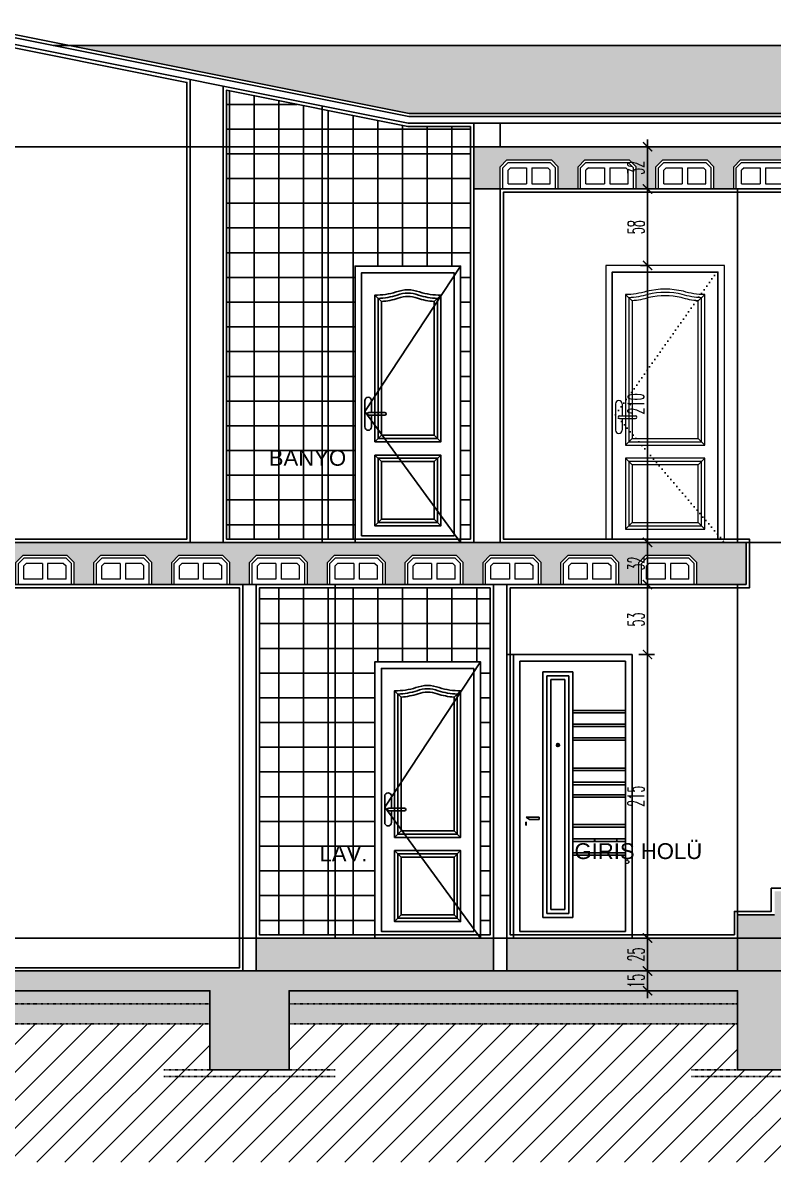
# Model space of a CAD drawing. Extents: x 775040 to 808375, y 4159409 to 4163651.
# Drawn here: x 778147.2 to 778289.4, y 4160141 to 4160357 of the extents above; entities that cross this region are included whole.
import ezdxf

# ---------------------------------------------------------------- set-up
doc = ezdxf.new("R2010")
doc.units = 0
doc.header["$MEASUREMENT"] = 0
doc.header["$PDMODE"] = 3
for name, pattern in [('DASHED2', [0.1875, 0.125, -0.0625]), ('DOT3', [0.06, 0, -0.06]), ('DUZ', [500, 500])]:
    doc.linetypes.add(name, pattern=pattern)
doc.layers.get('0').update_dxf_attribs({"linetype": 'DUZ'})
for name, color, linetype in [('GÖRÜNÜŞ7', 1, 'Continuous'), ('IZDOT', 3, 'DOT3'), ('tarama', 8, 'Continuous')]:
    doc.layers.add(name, color=color, linetype=linetype)
for name, color, linetype, lineweight in [('kapı', 3, 'Continuous', 9), ('Z_asmolen', 53, 'Continuous', 9), ('Z_iç ölçü dikey', 111, 'Continuous', 25)]:
    doc.layers.add(name, color=color, linetype=linetype, lineweight=lineweight)
doc.styles.add('ARIAL', font='ariblk.ttf', dxfattribs={"height": 1})
doc.styles.add('OLCUIC', font='ROMANS.SHX', dxfattribs={"width": 0.5})
doc.dimstyles.new('ölçü 50', dxfattribs={"dimtxt": 12.5, "dimasz": 7, "dimexe": 5.3, "dimexo": 5, "dimgap": 2.5, "dimtad": 1, "dimdec": 0, "dimzin": 9, "dimdsep": 46, "dimtxsty": 'OLCUIC', "dimblk1": 'ARCHTICK', "dimblk2": 'ARCHTICK', "dimsah": 1, "dimcen": 0, "dimdle": 5.5, "dimadec": 0, "dimazin": 0, "dimtfac": 1, "dimtdec": 0, "dimtix": 1, "dimtofl": 0, "dimtmove": 1, "dimatfit": 3, "dimldrblk": 'ARCHTICK', "dimfxl": 0, "dimtolj": 1, "dimtzin": 0, "dimarcsym": 0})

# ---------------------------------------------------------------- blocks, each defined once
blk = doc.blocks.new('fgh')
at = {"layer": 'GÖRÜNÜŞ7', "color": 21}
blk.add_lwpolyline([(253131.01, 105015.69), (253131.01, 105218.19), (253051.01, 105218.19), (253051.01, 105015.69)], dxfattribs=at)
at = {"layer": 'IZDOT', "ltscale": 50}
blk.add_lwpolyline([(253128.51, 105215.69), (253053.51, 105110.03), (253136.01, 105013.19)], dxfattribs=at)
at = {"layer": 'kapı', "color": 8}
for p, q in [((253061.01, 105201.17), (253066.01, 105196.34)), ((253121.01, 105201.17), (253116.01, 105196.34)), ((253053.51, 105118.19), (253053.51, 105098.19)), ((253058.51, 105118.19), (253058.51, 105109.19)), ((253056.51, 105109.19), (253068.51, 105109.19)), ((253056.51, 105107.19), (253068.51, 105107.19)), ((253058.51, 105107.19), (253058.51, 105098.19)), ((253066.01, 105091.94), (253061.01, 105086.94)), ((253116.01, 105091.94), (253121.01, 105086.94)), ((253066.01, 105071.94), (253061.01, 105076.94)), ((253116.01, 105071.94), (253121.01, 105076.94)), ((253066.01, 105028.19), (253061.01, 105023.19)), ((253116.01, 105028.19), (253121.01, 105023.19))]:
    blk.add_line(p, q, dxfattribs=at)
at = {"layer": 'kapı', "color": 4}
blk.add_lwpolyline([(253136.01, 105015.69), (253136.01, 105223.19), (253046.01, 105223.19), (253046.01, 105015.69)], dxfattribs=at)
at = {"layer": 'kapı', "color": 8}
for points in [[(253061.01, 105086.94), (253121.01, 105086.94), (253121.01, 105201.17, -0.080625), (253104.86, 105203.59, 0.114756), (253077.16, 105203.59, -0.080569), (253061.01, 105201.17)], [(253066.01, 105091.94), (253116.01, 105091.94), (253116.01, 105196.34, -0.058444), (253103.22, 105198.87, 0.107611), (253078.8, 105198.87, -0.058407), (253066.01, 105196.34)]]:
    blk.add_lwpolyline(points, format="xyb", close=True, dxfattribs=at)
at = {"layer": 'kapı', "color": 9}
blk.add_lwpolyline([(253063.51, 105089.44), (253118.51, 105089.44), (253118.51, 105198.7, -0.069005), (253104.04, 105201.23, 0.111446), (253077.98, 105201.23, -0.06896), (253063.51, 105198.7)], format="xyb", close=True, dxfattribs=at)
at = {"layer": 'kapı', "color": 8}
blk.add_lwpolyline([(253061.01, 105076.94), (253061.01, 105023.19), (253121.01, 105023.19), (253121.01, 105076.94), (253061.01, 105076.94)], dxfattribs=at)
at = {"layer": 'kapı', "color": 9}
blk.add_lwpolyline([(253063.51, 105074.44), (253063.51, 105025.69), (253118.51, 105025.69), (253118.51, 105074.44)], close=True, dxfattribs=at)
at = {"layer": 'kapı', "color": 8}
blk.add_lwpolyline([(253066.01, 105071.94), (253066.01, 105028.19), (253116.01, 105028.19), (253116.01, 105071.94)], close=True, dxfattribs=at)
for centre, radius, start, end in [((253056.01, 105118.19), 2.5, 0, 180), ((253056.51, 105108.19), 1, 90, 270), ((253068.51, 105108.19), 1, 270, 90), ((253056.01, 105098.19), 2.5, 180, 0)]:
    blk.add_arc(centre, radius, start, end, dxfattribs=at)
blk = doc.blocks.new('asbnm')
at = {"layer": 'Z_asmolen'}
for p, q in [((44128.83, -2548.34), (44123.66, -2553.51)), ((44162.49, -2548.34), (44128.83, -2548.34)), ((44162.49, -2548.34), (44167.66, -2553.51)), ((44187.83, -2548.34), (44182.66, -2553.51)), ((44221.49, -2548.34), (44187.83, -2548.34)), ((44221.49, -2548.34), (44226.66, -2553.51)), ((44123.66, -2570.34), (44123.66, -2553.51)), ((44129.66, -2550.34), (44125.66, -2554.34)), ((44125.66, -2570.34), (44125.66, -2554.34)), ((44161.66, -2550.34), (44129.66, -2550.34)), ((44131.43, -2554.34), (44129.66, -2556.07)), ((44129.66, -2566.34), (44129.66, -2556.07)), ((44143.66, -2554.34), (44131.43, -2554.34)), ((44143.66, -2554.34), (44143.66, -2566.34)), ((44159.76, -2554.34), (44147.66, -2554.34)), ((44147.66, -2554.34), (44147.66, -2566.34)), ((44159.76, -2554.34), (44161.66, -2556.01)), ((44161.66, -2550.34), (44165.66, -2554.34)), ((44161.66, -2566.34), (44161.66, -2556.01)), ((44165.66, -2570.34), (44165.66, -2554.34)), ((44167.66, -2570.34), (44167.66, -2553.51)), ((44182.66, -2570.34), (44182.66, -2553.51)), ((44188.66, -2550.34), (44184.66, -2554.34)), ((44184.66, -2570.34), (44184.66, -2554.34)), ((44220.66, -2550.34), (44188.66, -2550.34)), ((44190.43, -2554.34), (44188.66, -2556.07)), ((44188.66, -2566.34), (44188.66, -2556.07)), ((44202.66, -2554.34), (44190.43, -2554.34)), ((44202.66, -2554.34), (44202.66, -2566.34)), ((44218.76, -2554.34), (44206.66, -2554.34)), ((44206.66, -2554.34), (44206.66, -2566.34)), ((44218.76, -2554.34), (44220.66, -2556.01)), ((44220.66, -2550.34), (44224.66, -2554.34)), ((44220.66, -2566.34), (44220.66, -2556.01)), ((44224.66, -2570.34), (44224.66, -2554.34)), ((44226.66, -2570.34), (44226.66, -2553.51)), ((44167.66, -2570.34), (44123.66, -2570.34)), ((44143.66, -2566.34), (44129.66, -2566.34)), ((44161.66, -2566.34), (44147.66, -2566.34)), ((44226.66, -2570.34), (44182.66, -2570.34)), ((44202.66, -2566.34), (44188.66, -2566.34)), ((44220.66, -2566.34), (44206.66, -2566.34))]:
    blk.add_line(p, q, dxfattribs=at)
blk = doc.blocks.new('_ARCHTICK')
at = {"color": 0, "linetype": 'ByBlock', "const_width": 0.15}
blk.add_lwpolyline([(-0.5, -0.5), (0.5, 0.5)], dxfattribs=at)
blk = doc.blocks.new('*D1112')
at = {"layer": 'Defpoints', "color": 0, "linetype": 'Continuous', "transparency": 16777216}
for p in [(791345.12, 4155769.73), (791319.28, 4155737.73), (791345.12, 4155737.73)]:
    blk.add_point(p, dxfattribs=at)
at = {"layer": 'tarama', "color": 0, "linetype": 'Continuous', "lineweight": -2, "transparency": 16777216}
for p, q in [((791319.28, 4155775.23), (791319.28, 4155732.23)), ((791327.28, 4155769.73), (791313.98, 4155769.73)), ((791327.28, 4155737.73), (791313.98, 4155737.73))]:
    blk.add_line(p, q, dxfattribs=at)
at = {"layer": 'tarama', "color": 0, "linetype": 'Continuous', "lineweight": -2, "transparency": 16777216, "xscale": 7, "yscale": 7, "zscale": 7}
for p, rotation in [((791319.28, 4155769.73), 90), ((791319.28, 4155737.73), 270)]:
    blk.add_blockref('_ARCHTICK', p, dxfattribs=dict(at, rotation=rotation))
at = {"layer": 'tarama', "color": 0, "linetype": 'Continuous', "transparency": 16777216, "insert": (791310.53, 4155753.73), "char_height": 12.5, "attachment_point": 5, "rotation": 90, "style": 'OLCUIC'}
blk.add_mtext('\\A1;32', dxfattribs=at)
blk = doc.blocks.new('*D1113')
at = {"layer": 'Defpoints', "color": 0, "linetype": 'Continuous', "transparency": 16777216}
for p in [(791345.12, 4155737.73), (791319.28, 4155679.73), (791319.28, 4155679.73)]:
    blk.add_point(p, dxfattribs=at)
at = {"layer": 'tarama', "color": 0, "linetype": 'Continuous', "lineweight": -2, "transparency": 16777216}
for p, q in [((791327.28, 4155737.73), (791313.98, 4155737.73)), ((791319.28, 4155743.23), (791319.28, 4155674.23)), ((791319.28, 4155679.73), (791313.98, 4155679.73))]:
    blk.add_line(p, q, dxfattribs=at)
at = {"layer": 'tarama', "color": 0, "linetype": 'Continuous', "lineweight": -2, "transparency": 16777216, "xscale": 7, "yscale": 7, "zscale": 7}
for p, rotation in [((791319.28, 4155737.73), 90), ((791319.28, 4155679.73), 270)]:
    blk.add_blockref('_ARCHTICK', p, dxfattribs=dict(at, rotation=rotation))
at = {"layer": 'tarama', "color": 0, "linetype": 'Continuous', "transparency": 16777216, "insert": (791310.53, 4155708.73), "char_height": 12.5, "attachment_point": 5, "rotation": 90, "style": 'OLCUIC'}
blk.add_mtext('\\A1;58', dxfattribs=at)
blk = doc.blocks.new('*D1114')
at = {"layer": 'Defpoints', "color": 0, "linetype": 'Continuous', "transparency": 16777216}
for p in [(791319.28, 4155679.73), (791319.28, 4155469.73), (791319.28, 4155469.73)]:
    blk.add_point(p, dxfattribs=at)
at = {"layer": 'tarama', "color": 0, "linetype": 'Continuous', "lineweight": -2, "transparency": 16777216}
for p, q in [((791319.28, 4155685.23), (791319.28, 4155464.23)), ((791319.28, 4155679.73), (791313.98, 4155679.73)), ((791319.28, 4155469.73), (791313.98, 4155469.73))]:
    blk.add_line(p, q, dxfattribs=at)
at = {"layer": 'tarama', "color": 0, "linetype": 'Continuous', "lineweight": -2, "transparency": 16777216, "xscale": 7, "yscale": 7, "zscale": 7}
for p, rotation in [((791319.28, 4155679.73), 90), ((791319.28, 4155469.73), 270)]:
    blk.add_blockref('_ARCHTICK', p, dxfattribs=dict(at, rotation=rotation))
at = {"layer": 'tarama', "color": 0, "linetype": 'Continuous', "transparency": 16777216, "insert": (791310.53, 4155574.73), "char_height": 12.5, "attachment_point": 5, "rotation": 90, "style": 'OLCUIC'}
blk.add_mtext('\\A1;210', dxfattribs=at)
blk = doc.blocks.new('*D1115')
at = {"layer": 'Defpoints', "color": 0, "linetype": 'Continuous', "transparency": 16777216}
for p in [(791319.28, 4155469.73), (791317.44, 4155437.73), (791319.28, 4155437.73)]:
    blk.add_point(p, dxfattribs=at)
at = {"layer": 'tarama', "color": 0, "linetype": 'Continuous', "lineweight": -2, "transparency": 16777216}
for p, q in [((791319.28, 4155469.73), (791313.98, 4155469.73)), ((791319.28, 4155475.23), (791319.28, 4155432.23)), ((791319.28, 4155437.73), (791324.58, 4155437.73))]:
    blk.add_line(p, q, dxfattribs=at)
at = {"layer": 'tarama', "color": 0, "linetype": 'Continuous', "lineweight": -2, "transparency": 16777216, "xscale": 7, "yscale": 7, "zscale": 7}
for p, rotation in [((791319.28, 4155469.73), 90), ((791319.28, 4155437.73), 270)]:
    blk.add_blockref('_ARCHTICK', p, dxfattribs=dict(at, rotation=rotation))
at = {"layer": 'tarama', "color": 0, "linetype": 'Continuous', "transparency": 16777216, "insert": (791310.53, 4155453.73), "char_height": 12.5, "attachment_point": 5, "rotation": 90, "style": 'OLCUIC'}
blk.add_mtext('\\A1;32', dxfattribs=at)
blk = doc.blocks.new('*D1116')
at = {"layer": 'Defpoints', "color": 0, "linetype": 'Continuous', "transparency": 16777216}
for p in [(791317.44, 4155437.73), (791307.62, 4155384.73), (791319.28, 4155384.73)]:
    blk.add_point(p, dxfattribs=at)
at = {"layer": 'tarama', "color": 0, "linetype": 'Continuous', "lineweight": -2, "transparency": 16777216}
for p, q in [((791319.28, 4155443.23), (791319.28, 4155379.23)), ((791319.28, 4155437.73), (791324.58, 4155437.73)), ((791312.62, 4155384.73), (791324.58, 4155384.73))]:
    blk.add_line(p, q, dxfattribs=at)
at = {"layer": 'tarama', "color": 0, "linetype": 'Continuous', "lineweight": -2, "transparency": 16777216, "xscale": 7, "yscale": 7, "zscale": 7}
for p, rotation in [((791319.28, 4155437.73), 90), ((791319.28, 4155384.73), 270)]:
    blk.add_blockref('_ARCHTICK', p, dxfattribs=dict(at, rotation=rotation))
at = {"layer": 'tarama', "color": 0, "linetype": 'Continuous', "transparency": 16777216, "insert": (791310.53, 4155411.23), "char_height": 12.5, "attachment_point": 5, "rotation": 90, "style": 'OLCUIC'}
blk.add_mtext('\\A1;53', dxfattribs=at)
blk = doc.blocks.new('*D1117')
at = {"layer": 'Defpoints', "color": 0, "linetype": 'Continuous', "transparency": 16777216}
for p in [(791307.62, 4155384.73), (791318.92, 4155169.73), (791319.28, 4155169.73)]:
    blk.add_point(p, dxfattribs=at)
at = {"layer": 'tarama', "color": 0, "linetype": 'Continuous', "lineweight": -2, "transparency": 16777216}
for p, q in [((791312.62, 4155384.73), (791324.58, 4155384.73)), ((791319.28, 4155390.23), (791319.28, 4155164.23)), ((791319.28, 4155169.73), (791324.58, 4155169.73))]:
    blk.add_line(p, q, dxfattribs=at)
at = {"layer": 'tarama', "color": 0, "linetype": 'Continuous', "lineweight": -2, "transparency": 16777216, "xscale": 7, "yscale": 7, "zscale": 7}
for p, rotation in [((791319.28, 4155384.73), 90), ((791319.28, 4155169.73), 270)]:
    blk.add_blockref('_ARCHTICK', p, dxfattribs=dict(at, rotation=rotation))
at = {"layer": 'tarama', "color": 0, "linetype": 'Continuous', "transparency": 16777216, "insert": (791310.53, 4155277.23), "char_height": 12.5, "attachment_point": 5, "rotation": 90, "style": 'OLCUIC'}
blk.add_mtext('\\A1;215', dxfattribs=at)
blk = doc.blocks.new('*D1118')
at = {"layer": 'Defpoints', "color": 0, "linetype": 'Continuous', "transparency": 16777216}
for p in [(791318.92, 4155169.73), (791318.92, 4155144.73), (791319.28, 4155144.73)]:
    blk.add_point(p, dxfattribs=at)
at = {"layer": 'tarama', "color": 0, "linetype": 'Continuous', "lineweight": -2, "transparency": 16777216}
for p, q in [((791319.28, 4155175.23), (791319.28, 4155139.23)), ((791319.28, 4155169.73), (791324.58, 4155169.73)), ((791319.28, 4155144.73), (791324.58, 4155144.73))]:
    blk.add_line(p, q, dxfattribs=at)
at = {"layer": 'tarama', "color": 0, "linetype": 'Continuous', "lineweight": -2, "transparency": 16777216, "xscale": 7, "yscale": 7, "zscale": 7}
for p, rotation in [((791319.28, 4155169.73), 90), ((791319.28, 4155144.73), 270)]:
    blk.add_blockref('_ARCHTICK', p, dxfattribs=dict(at, rotation=rotation))
at = {"layer": 'tarama', "color": 0, "linetype": 'Continuous', "transparency": 16777216, "insert": (791310.53, 4155157.23), "char_height": 12.5, "attachment_point": 5, "rotation": 90, "style": 'OLCUIC'}
blk.add_mtext('\\A1;25', dxfattribs=at)
blk = doc.blocks.new('*D1119')
at = {"layer": 'Defpoints', "color": 0, "linetype": 'Continuous', "transparency": 16777216}
for p in [(791318.92, 4155144.73), (791318.92, 4155129.73), (791319.28, 4155129.73)]:
    blk.add_point(p, dxfattribs=at)
at = {"layer": 'tarama', "color": 0, "linetype": 'Continuous', "lineweight": -2, "transparency": 16777216}
for p, q in [((791319.28, 4155150.23), (791319.28, 4155124.23)), ((791319.28, 4155144.73), (791324.58, 4155144.73)), ((791319.28, 4155129.73), (791324.58, 4155129.73))]:
    blk.add_line(p, q, dxfattribs=at)
at = {"layer": 'tarama', "color": 0, "linetype": 'Continuous', "lineweight": -2, "transparency": 16777216, "xscale": 7, "yscale": 7, "zscale": 7}
for p, rotation in [((791319.28, 4155144.73), 90), ((791319.28, 4155129.73), 270)]:
    blk.add_blockref('_ARCHTICK', p, dxfattribs=dict(at, rotation=rotation))
at = {"layer": 'tarama', "color": 0, "linetype": 'Continuous', "transparency": 16777216, "insert": (791310.53, 4155137.23), "char_height": 12.5, "attachment_point": 5, "rotation": 90, "style": 'OLCUIC'}
blk.add_mtext('\\A1;15', dxfattribs=at)
blk = doc.blocks.new('A$C41EB7E44')
at = {"layer": 'tarama'}
h = blk.add_hatch(dxfattribs=at)
h.set_pattern_fill('AR-RSHKE', color=256, scale=1.7, style=0)
h.set_pattern_definition([(0, (-860136.05, -4189752.575), (43.35, 20.4), [10.2, -8.5, 11.9, -5.1, 15.3, -6.8]), (0, (-860125.85, -4189751.725), (43.35, 20.4), [8.5, -32.3, 6.8, -10.2]), (0, (-860105.45, -4189753.85), (43.35, 20.4), [5.1, -52.7]), (90, (-860136.049, -4189752.575), (-14.45, 20.4), [19.55, -62.05]), (90, (-860125.849, -4189752.575), (-14.45, 20.4), [19.125, -62.475]), (90, (-860117.349, -4189752.575), (-14.45, 20.4), [17.85, -63.75]), (90, (-860105.449, -4189753.85), (-14.45, 20.4), [19.55, -62.05]), (90, (-860100.349, -4189753.85), (-14.45, 20.4), [19.55, -62.05]), (90, (-860085.049, -4189752.575), (-14.45, 20.4), [18.7, -62.9])])
h.paths.add_polyline_path([(2712.74, 1103.55), (2725.49, 1103.55), (2770.02, 1112.46), (1235.38, 1112.46), (1492.41, 1061.05), (2500.24, 1061.05)])
h.paths.add_polyline_path([(2856.33, 1129.72), (2725.49, 1103.55), (2987.17, 1103.55)])
h.paths.add_polyline_path([(3277.58, 1071.47), (3160.32, 1071.47), (3204.49, 1062.64), (3321.74, 1062.64)])
h = blk.add_hatch(dxfattribs=at)
h.set_pattern_fill('ANSI37', color=256, scale=150, angle=45, style=0)
h.set_pattern_definition([(90, (-860136.05, -4189752.575), (-18.75, 4e-15), []), (180, (-860136.05, -4189752.575), (-4e-15, -18.75), [])])
h.paths.add_polyline_path([(2674.43, 942.86), (2678.33, 942.86), (2678.33, 945.72), (2678.83, 945.72), (2678.83, 955.72), (2678.83, 1086.57), (2501.23, 1051.05), (2448.83, 1051.05), (2448.83, 1035.72), (2448.83, 1003.72), (2448.83, 738.22), (2674.43, 738.22), (2674.43, 828.54), (2669.73, 828.54), (2669.73, 831.24), (2674.43, 831.24), (2674.43, 936.17)])
h.paths.add_polyline_path([(1553.83, 701.22), (1436.33, 701.22), (1436.33, 438.22), (1466.33, 438.22), (1466.33, 645.22), (1546.33, 645.22), (1546.33, 438.22), (1553.83, 438.22)])
h.paths.add_polyline_path([(1436.33, 701.22), (1378.83, 701.22), (1378.83, 438.22), (1436.33, 438.22)])
h.paths.add_polyline_path([(1426.33, 1064.07), (1353.83, 1078.57), (1353.83, 738.22), (1426.33, 738.22)])
h.paths.add_polyline_path([(1538.83, 1003.72), (1538.83, 1035.72), (1538.83, 1051.05), (1491.42, 1051.05), (1426.33, 1064.07), (1426.33, 738.22), (1451.33, 738.22), (1451.33, 945.22), (1531.33, 945.22), (1531.33, 738.22), (1538.83, 738.22)])
h.paths.add_polyline_path([(2524.67, 808.96), (2587.38, 808.96), (2587.38, 790.55), (2524.67, 790.55)], flags=24)
h.paths.add_polyline_path([(1422.71, 508.76), (1462.37, 508.76), (1462.37, 490.76), (1422.71, 490.76)], flags=9)
h.paths.add_polyline_path([(1383.9, 808.96), (1446.6, 808.96), (1446.6, 790.55), (1383.9, 790.55)], flags=9)
h = blk.add_hatch(dxfattribs=at)
h.set_pattern_fill('ANSI33', color=256, scale=15, style=0)
h.set_pattern_definition([(45, (-860136.0493, -4189752.575), (-2.6516504294, 2.6516504294), []), (45, (-860133.3976, -4189752.575), (-2.6516504294, 2.6516504294), [1.875, -0.9375])])
h.paths.add_polyline_path([(781.33, 1035.72), (716.33, 1035.72), (716.33, 1020.72), (756.33, 1020.72), (756.33, 1003.72), (781.33, 1003.72)])
h.paths.add_polyline_path([(781.33, 965.72), (756.33, 965.72), (756.33, 955.72), (781.33, 955.72)])
h.paths.add_polyline_path([(904.5, 725.72), (938.16, 725.72), (943.33, 720.55), (943.33, 703.72), (958.33, 703.72), (958.33, 720.55), (963.5, 725.72), (997.16, 725.72), (1002.33, 720.55), (1002.33, 703.72), (1017.33, 703.72), (1017.33, 720.55), (1022.5, 725.72), (1056.16, 725.72), (1061.33, 720.55), (1061.33, 703.72), (1076.33, 703.72), (1076.33, 720.55), (1081.5, 725.72), (1115.16, 725.72), (1120.33, 720.55), (1120.33, 703.72), (1135.33, 703.72), (1135.33, 720.55), (1140.5, 725.72), (1174.16, 725.72), (1179.33, 720.55), (1179.33, 703.72), (1194.33, 703.72), (1194.33, 720.55), (1199.5, 725.72), (1233.16, 725.72), (1238.33, 720.55), (1238.33, 703.72), (1253.33, 703.72), (1253.33, 720.55), (1258.5, 725.72), (1292.16, 725.72), (1297.33, 720.55), (1297.33, 703.72), (1312.33, 703.72), (1312.33, 720.55), (1317.5, 725.72), (1351.16, 725.72), (1356.33, 720.55), (1356.33, 703.72), (1371.33, 703.72), (1371.33, 720.55), (1376.5, 725.72), (1410.16, 725.72), (1415.33, 720.55), (1415.33, 703.72), (1430.33, 703.72), (1430.33, 720.55), (1435.5, 725.72), (1469.16, 725.72), (1474.33, 720.55), (1474.33, 703.72), (1489.33, 703.72), (1489.33, 720.55), (1494.5, 725.72), (1528.16, 725.72), (1533.33, 720.55), (1533.33, 703.72), (1548.33, 703.72), (1548.33, 720.55), (1553.5, 725.72), (1587.16, 725.72), (1592.33, 720.55), (1592.33, 703.72), (1607.33, 703.72), (1607.33, 720.55), (1612.5, 725.72), (1646.16, 725.72), (1651.33, 720.55), (1651.33, 703.72), (1666.33, 703.72), (1666.33, 720.55), (1671.5, 725.72), (1705.16, 725.72), (1710.33, 720.55), (1710.33, 703.72), (1747.77, 703.72), (1747.77, 735.72), (756.33, 735.72), (756.33, 703.72), (781.33, 703.72), (781.33, 720.55), (786.5, 725.72), (820.16, 725.72), (825.33, 720.55), (825.33, 703.72), (840.33, 703.72), (840.33, 720.55), (845.5, 725.72), (879.16, 725.72), (884.33, 720.55), (884.33, 703.72), (899.33, 703.72), (899.33, 720.55)])
h.paths.add_polyline_path([(2446.33, 1035.72), (1541.33, 1035.72), (1541.33, 1003.72), (1561.33, 1003.72), (1561.33, 1020.55), (1566.5, 1025.72), (1600.16, 1025.72), (1605.33, 1020.55), (1605.33, 1003.72), (1620.33, 1003.72), (1620.33, 1020.55), (1625.5, 1025.72), (1659.16, 1025.72), (1664.33, 1020.55), (1664.33, 1003.72), (1679.33, 1003.72), (1679.33, 1020.55), (1684.5, 1025.72), (1718.16, 1025.72), (1723.33, 1020.55), (1723.33, 1003.72), (1738.33, 1003.72), (1738.33, 1020.55), (1743.5, 1025.72), (1777.16, 1025.72), (1782.33, 1020.55), (1782.33, 1003.72), (1797.33, 1003.72), (1797.33, 1020.55), (1802.5, 1025.72), (1836.16, 1025.72), (1841.33, 1020.55), (1841.33, 1003.72), (1856.33, 1003.72), (1856.33, 1020.55), (1861.5, 1025.72), (1895.16, 1025.72), (1900.33, 1020.55), (1900.33, 1003.72), (1915.33, 1003.72), (1915.33, 1020.55), (1920.5, 1025.72), (1954.16, 1025.72), (1959.33, 1020.55), (1959.33, 1003.72), (1974.33, 1003.72), (1974.33, 1020.55), (1979.5, 1025.72), (2013.16, 1025.72), (2018.33, 1020.55), (2018.33, 1003.72), (2033.33, 1003.72), (2033.33, 1020.55), (2038.5, 1025.72), (2072.16, 1025.72), (2077.33, 1020.55), (2077.33, 1003.72), (2092.33, 1003.72), (2092.33, 1020.55), (2097.5, 1025.72), (2131.16, 1025.72), (2136.33, 1020.55), (2136.33, 1003.72), (2151.33, 1003.72), (2151.33, 1020.55), (2156.5, 1025.72), (2190.16, 1025.72), (2195.33, 1020.55), (2195.33, 1003.72), (2210.33, 1003.72), (2210.33, 1020.55), (2215.5, 1025.72), (2249.16, 1025.72), (2254.33, 1020.55), (2254.33, 1003.72), (2269.33, 1003.72), (2269.33, 1020.55), (2274.5, 1025.72), (2308.16, 1025.72), (2313.33, 1020.55), (2313.33, 1003.72), (2328.33, 1003.72), (2328.33, 1020.55), (2333.5, 1025.72), (2367.16, 1025.72), (2372.33, 1020.55), (2372.33, 1003.72), (2387.33, 1003.72), (2387.33, 1020.55), (2392.5, 1025.72), (2426.16, 1025.72), (2431.33, 1020.55), (2431.33, 1003.72), (2446.33, 1003.72)])
h.paths.add_polyline_path([(2691.33, 955.72), (2681.33, 955.72), (2681.33, 945.72), (2691.33, 945.72)])
h.paths.add_polyline_path([(3456.33, 1035.72), (3261.33, 1035.72), (3261.33, 1003.72), (3286.33, 1003.72), (3286.33, 1020.72), (3456.33, 1020.72)])
h.paths.add_polyline_path([(3286.33, 975.72), (3261.33, 975.72), (3261.33, 965.72), (3286.33, 965.72)])
h.paths.add_polyline_path([(3436.33, 735.72), (2189.33, 735.72), (2189.33, 718.07), (2161.33, 718.07), (2161.33, 700.42), (2133.33, 700.42), (2133.33, 682.78), (2105.33, 682.78), (2105.33, 665.13), (2077.33, 665.13), (2077.33, 647.48), (2049.33, 647.48), (2049.33, 629.84), (2021.33, 629.84), (2021.33, 612.19), (1993.33, 612.19), (1993.33, 594.54), (1965.33, 594.54), (1965.33, 576.9), (1937.33, 576.9), (1937.33, 559.25), (1909.33, 559.25), (1909.33, 541.6), (1881.33, 541.6), (1881.33, 523.95), (1853.33, 523.95), (1853.33, 506.31), (1825.33, 506.31), (1825.33, 488.66), (1797.33, 488.66), (1797.33, 471.01), (1769.33, 471.01), (1769.33, 453.37), (1741.33, 453.37), (1741.33, 410.72), (1784.33, 410.72), (1784.33, 445.09), (2194.69, 703.72), (2256.33, 703.72), (2256.33, 720.55), (2261.5, 725.72), (2295.16, 725.72), (2300.33, 720.55), (2300.33, 703.72), (2315.33, 703.72), (2315.33, 720.55), (2320.5, 725.72), (2354.16, 725.72), (2359.33, 720.55), (2359.33, 703.72), (2374.33, 703.72), (2374.33, 720.55), (2379.5, 725.72), (2413.16, 725.72), (2418.33, 720.55), (2418.33, 703.72), (2433.33, 703.72), (2433.33, 720.55), (2438.5, 725.72), (2472.16, 725.72), (2477.33, 720.55), (2477.33, 703.72), (2492.33, 703.72), (2492.33, 720.55), (2497.5, 725.72), (2531.16, 725.72), (2536.33, 720.55), (2536.33, 703.72), (2551.33, 703.72), (2551.33, 720.55), (2556.5, 725.72), (2590.16, 725.72), (2595.33, 720.55), (2595.33, 703.72), (2610.33, 703.72), (2610.33, 720.55), (2615.5, 725.72), (2649.16, 725.72), (2654.33, 720.55), (2654.33, 703.72), (2669.33, 703.72), (2669.33, 720.55), (2674.5, 725.72), (2708.16, 725.72), (2713.33, 720.55), (2713.33, 703.72), (2728.33, 703.72), (2728.33, 720.55), (2733.5, 725.72), (2767.16, 725.72), (2772.33, 720.55), (2772.33, 703.72), (2787.33, 703.72), (2787.33, 720.55), (2792.5, 725.72), (2826.16, 725.72), (2831.33, 720.55), (2831.33, 703.72), (2846.33, 703.72), (2846.33, 720.55), (2851.5, 725.72), (2885.16, 725.72), (2890.33, 720.55), (2890.33, 703.72), (2905.33, 703.72), (2905.33, 720.55), (2910.5, 725.72), (2944.16, 725.72), (2949.33, 720.55), (2949.33, 703.72), (2964.33, 703.72), (2964.33, 720.55), (2969.5, 725.72), (3003.16, 725.72), (3008.33, 720.55), (3008.33, 703.72), (3023.33, 703.72), (3023.33, 720.55), (3028.5, 725.72), (3062.16, 725.72), (3067.33, 720.55), (3067.33, 703.72), (3082.33, 703.72), (3082.33, 720.55), (3087.5, 725.72), (3121.16, 725.72), (3126.33, 720.55), (3126.33, 703.72), (3141.33, 703.72), (3141.33, 720.55), (3146.5, 725.72), (3180.16, 725.72), (3185.33, 720.55), (3185.33, 703.72), (3200.33, 703.72), (3200.33, 720.55), (3205.5, 725.72), (3239.16, 725.72), (3244.33, 720.55), (3244.33, 703.72), (3259.33, 703.72), (3259.33, 720.55), (3264.5, 725.72), (3298.16, 725.72), (3303.33, 720.55), (3303.33, 703.72), (3318.33, 703.72), (3318.33, 720.55), (3323.5, 725.72), (3357.16, 725.72), (3362.33, 720.55), (3362.33, 703.72), (3377.33, 703.72), (3377.33, 720.55), (3382.5, 725.72), (3416.16, 725.72), (3421.33, 720.55), (3421.33, 703.72), (3436.33, 703.72)])
h.paths.add_polyline_path([(3286.33, 665.72), (3261.33, 665.72), (3261.33, 655.72), (3286.33, 655.72)], flags=17)
h.paths.add_polyline_path([(3286.33, 410.72), (756.33, 410.72), (756.33, 335.72), (816.33, 335.72), (816.33, 395.72), (1341.33, 395.72), (1341.33, 335.72), (1401.33, 335.72), (1401.33, 395.72), (1741.33, 395.72), (1741.33, 335.72), (1801.33, 335.72), (1801.33, 395.72), (2401.33, 395.72), (2401.33, 335.72), (2461.33, 335.72), (2461.33, 395.72), (3226.33, 395.72), (3226.33, 335.72), (3286.33, 335.72)])
h.paths.add_polyline_path([(781.33, 665.72), (756.33, 665.72), (756.33, 655.72), (781.33, 655.72)])
h = blk.add_hatch(dxfattribs=at)
h.set_pattern_fill('ANSI38', color=256, scale=30, style=0)
h.set_pattern_definition([(45, (-860136.0493, -4189752.575), (-2.6516504294, 2.6516504294), []), (135, (-860136.0493, -4189752.575), (-7.9549512883, 2.6516504294), [9.375, -5.625])])
h.paths.add_polyline_path([(1741.33, 435.72), (1566.33, 435.72), (1566.33, 410.72), (1741.33, 410.72)])
h.paths.add_polyline_path([(1556.33, 435.72), (1376.33, 435.72), (1376.33, 410.72), (1556.33, 410.72)])
h.paths.add_polyline_path([(2426.33, 435.72), (1784.33, 435.72), (1784.33, 410.72), (2426.33, 410.72)])
h.paths.add_polyline_path([(2801.33, 435.72), (2436.33, 435.72), (2436.33, 410.72), (2801.33, 410.72)])
h.paths.add_polyline_path([(3261.33, 435.72), (3255.83, 435.72), (2811.33, 435.72), (2811.33, 410.72), (3261.33, 410.72)])
at = {"layer": 'tarama', "ltscale": 50}
h = blk.add_hatch(dxfattribs=at)
h.set_pattern_fill('AR-HBONE', color=256, scale=0.7, style=0)
h.set_pattern_definition([(45, (-860136.0493, -4189752.575), (3e-16, 3.9597979746), [8.4, -2.8]), (135, (-860134.0694, -4189750.5952), (3e-16, 3.9597979746), [8.4, -2.8])])
h.paths.add_polyline_path([(1341.33, 395.72), (816.33, 395.72), (816.33, 385.72), (1341.33, 385.72)])
h.paths.add_polyline_path([(1741.33, 395.72), (1401.33, 395.72), (1401.33, 385.72), (1741.33, 385.72)])
h.paths.add_polyline_path([(2401.33, 395.72), (1801.33, 395.72), (1801.33, 385.72), (2401.33, 385.72)])
h.paths.add_polyline_path([(3226.33, 395.72), (2461.33, 395.72), (2461.33, 385.72), (3226.33, 385.72)])
at = {"layer": 'tarama'}
h = blk.add_hatch(dxfattribs=at)
h.set_pattern_fill('ANSI31', color=256, scale=120, style=0)
h.set_pattern_definition([(45, (-860136.05, -4189752.575), (-10.60660172, 10.60660172), [])])
h.paths.add_polyline_path([(3755.68, 385.72), (3286.33, 385.72), (3286.33, 335.72), (3226.33, 335.72), (3226.33, 370.72), (2461.33, 370.72), (2461.33, 335.72), (2401.33, 335.72), (2401.33, 370.72), (1801.33, 370.72), (1801.33, 335.72), (1741.33, 335.72), (1741.33, 370.72), (1401.33, 370.72), (1401.33, 335.72), (1341.33, 335.72), (1341.33, 370.72), (816.33, 370.72), (816.33, 335.72), (756.33, 335.72), (756.33, 385.72), (22.13, 385.72), (22.13, 265.72), (3755.68, 265.72)])
at = {"layer": 'tarama', "linetype": 'DASHED2'}
h = blk.add_hatch(dxfattribs=at)
h.set_pattern_fill('EARTH', color=256, scale=25, angle=45, style=0)
h.set_pattern_definition([(45, (-860136.049, -4189752.575), (9e-16, 8.838834765), [6.25, -6.25]), (45, (-860137.7065, -4189750.918), (9e-16, 8.838834765), [6.25, -6.25]), (45, (-860139.364, -4189749.2605), (9e-16, 8.838834765), [6.25, -6.25]), (135, (-860139.364, -4189748.1557), (-8.838834765, 9e-16), [6.25, -6.25]), (135, (-860137.7065, -4189746.4984), (-8.838834765, 9e-16), [6.25, -6.25]), (135, (-860136.049, -4189744.841), (-8.838834765, 9e-16), [6.25, -6.25])])
h.paths.add_polyline_path([(3226.33, 385.72), (2461.33, 385.72), (2461.33, 370.72), (3226.33, 370.72)])
h.paths.add_polyline_path([(2401.33, 385.72), (1801.33, 385.72), (1801.33, 370.72), (2401.33, 370.72)])
h.paths.add_polyline_path([(1741.33, 385.72), (1401.33, 385.72), (1401.33, 370.72), (1741.33, 370.72)])
h.paths.add_polyline_path([(1341.33, 385.72), (816.33, 385.72), (816.33, 370.72), (1341.33, 370.72)])
at = {"layer": 'tarama', "linetype": 'Continuous'}
for p, q in [((1161.33, 1124.72), (1492.17, 1058.55)), ((1161.33, 1119.62), (1491.67, 1053.55)), ((1222.63, 1112.46), (2772.58, 1112.46)), ((1426.33, 735.72), (1426.33, 1066.62)), ((2500.49, 1058.55), (1492.17, 1058.55)), ((2500.98, 1053.55), (1491.67, 1053.55)), ((1741.33, 735.72), (1741.33, 1003.72)), ((1747.77, 735.72), (2189.33, 735.72)), ((1436.33, 435.72), (1436.33, 703.72)), ((1741.33, 453.37), (1741.33, 703.72)), ((1376.33, 435.72), (1556.33, 435.72)), ((1566.33, 435.72), (1741.33, 435.72))]:
    blk.add_line(p, q, dxfattribs=at)
at = {"layer": 'tarama', "ltscale": 50}
for p, q in [((1326.33, 735.72), (1326.33, 1086.62)), ((1351.33, 735.72), (1351.33, 1081.62)), ((1541.33, 1053.55), (1541.33, 1035.72)), ((1561.33, 1053.55), (1561.33, 1035.72)), ((1541.33, 735.72), (1541.33, 1003.72)), ((1561.33, 735.72), (1561.33, 1003.72)), ((1366.33, 410.72), (1366.33, 703.72)), ((1376.33, 410.72), (1376.33, 703.72)), ((1556.33, 410.72), (1556.33, 703.72)), ((1566.33, 410.72), (1566.33, 703.72))]:
    blk.add_line(p, q, dxfattribs=at)
at = {"layer": 'tarama'}
for p, q in [((3618.37, 1035.72), (467.07, 1035.72)), ((3618.37, 735.72), (467.07, 735.72)), ((3618.37, 435.72), (418.57, 435.72))]:
    blk.add_line(p, q, dxfattribs=at)
at = {"layer": 'tarama', "color": 8}
for p, q in [((1466.33, 923.2), (1471.33, 918.37)), ((1516.33, 923.2), (1511.33, 918.37)), ((1458.83, 843.22), (1458.83, 823.22)), ((1463.83, 843.22), (1463.83, 834.22)), ((1461.83, 834.22), (1473.83, 834.22)), ((1461.83, 832.22), (1473.83, 832.22)), ((1463.83, 832.22), (1463.83, 823.22)), ((1471.33, 816.97), (1466.33, 811.97)), ((1511.33, 816.97), (1516.33, 811.97)), ((1471.33, 796.97), (1466.33, 801.97)), ((1511.33, 796.97), (1516.33, 801.97)), ((1471.33, 753.22), (1466.33, 748.22)), ((1511.33, 753.22), (1516.33, 748.22)), ((1613.33, 634.63), (1596.72, 634.63)), ((1481.33, 623.2), (1486.33, 618.37)), ((1531.33, 623.2), (1526.33, 618.37)), ((1473.83, 543.22), (1473.83, 523.22)), ((1478.83, 543.22), (1478.83, 534.22)), ((1476.83, 534.22), (1488.83, 534.22)), ((1476.83, 532.22), (1488.83, 532.22)), ((1478.83, 532.22), (1478.83, 523.22)), ((1580.93, 527.38), (1590.97, 527.38)), ((1583.44, 525.67), (1580.93, 527.38)), ((1590.97, 527.38), (1590.97, 525.67)), ((1590.97, 525.67), (1583.44, 525.67)), ((1486.33, 516.97), (1481.33, 511.97)), ((1526.33, 516.97), (1531.33, 511.97)), ((1486.33, 496.97), (1481.33, 501.97)), ((1526.33, 496.97), (1531.33, 501.97)), ((1486.33, 453.22), (1481.33, 448.22)), ((1526.33, 453.22), (1531.33, 448.22)), ((1613.33, 454.33), (1596.72, 454.33))]:
    blk.add_line(p, q, dxfattribs=at)
at = {"layer": 'tarama', "color": 4}
for p, q in [((1661.33, 650.72), (1566.33, 650.72)), ((1571.33, 435.72), (1571.33, 650.72)), ((1571.33, 435.72), (1571.33, 650.72)), ((1661.33, 435.72), (1661.33, 650.72)), ((1661.33, 435.72), (1566.33, 435.72))]:
    blk.add_line(p, q, dxfattribs=at)
at = {"layer": 'tarama', "color": 21}
for p, q in [((1576.33, 440.72), (1576.33, 645.72)), ((1656.33, 645.72), (1576.33, 645.72)), ((1656.33, 440.72), (1656.33, 645.72)), ((1616.33, 637.63), (1593.72, 637.63)), ((1610.33, 631.63), (1599.72, 631.63)), ((1616.33, 451.33), (1593.72, 451.33)), ((1610.33, 457.33), (1599.72, 457.33)), ((1576.33, 440.72), (1656.33, 440.72))]:
    blk.add_line(p, q, dxfattribs=at)
at = {"layer": 'tarama', "linetype": 'DASHED2'}
for p, q in [((1341.33, 385.72), (816.33, 385.72)), ((1741.33, 385.72), (1401.33, 385.72)), ((1341.33, 370.72), (816.33, 370.72)), ((1741.33, 370.72), (1401.33, 370.72))]:
    blk.add_line(p, q, dxfattribs=at)
at = {"layer": 'tarama', "linetype": 'Continuous'}
for points in [[(781.33, 413.22), (1363.83, 413.22), (1363.83, 701.22), (783.83, 701.22)], [(783.83, 738.22), (1323.83, 738.22), (1323.83, 1084.57), (1161.33, 1117.07)], [(1161.33, 1127.27), (1492.41, 1061.05), (2500.24, 1061.05), (2712.74, 1103.55), (2999.91, 1103.55)], [(2423.83, 1001.22), (1563.83, 1001.22), (1563.83, 738.22), (1750.27, 738.22), (1750.27, 701.22), (1568.83, 701.22), (1568.83, 438.22), (1738.83, 438.22), (1738.83, 455.87), (1766.83, 455.87), (1766.83, 473.51), (1794.83, 473.51)], [(1741.33, 410.72), (1741.33, 453.37), (1769.33, 453.37)]]:
    blk.add_lwpolyline(points, dxfattribs=at)
for points in [[(1538.83, 1003.72), (1538.83, 1035.72), (1538.83, 1051.05), (1491.42, 1051.05), (1353.83, 1078.57), (1353.83, 738.22), (1538.83, 738.22)], [(2446.33, 1035.72), (1541.33, 1035.72), (1541.33, 1003.72), (2446.33, 1003.72)], [(1747.77, 703.72), (756.33, 703.72), (756.33, 735.72), (1747.77, 735.72)], [(1553.83, 701.22), (1378.83, 701.22), (1378.83, 438.22), (1553.83, 438.22)], [(3286.33, 410.72), (756.33, 410.72), (756.33, 335.72), (816.33, 335.72), (816.33, 395.72), (1341.33, 395.72), (1341.33, 335.72), (1401.33, 335.72), (1401.33, 395.72), (1741.33, 395.72), (1741.33, 335.72), (1801.33, 335.72), (1801.33, 395.72), (2401.33, 395.72), (2401.33, 335.72), (2461.33, 335.72), (2461.33, 395.72), (3226.33, 395.72), (3226.33, 335.72), (3286.33, 335.72)]]:
    blk.add_lwpolyline(points, close=True, dxfattribs=at)
at = {"layer": 'tarama', "color": 4}
for points in [[(1451.33, 735.72), (1531.33, 735.72), (1531.33, 945.22), (1451.33, 945.22), (1451.33, 735.72)], [(1466.33, 435.72), (1546.33, 435.72), (1546.33, 645.22), (1466.33, 645.22), (1466.33, 435.72)]]:
    blk.add_lwpolyline(points, close=True, dxfattribs=at)
at = {"layer": 'tarama', "ltscale": 50}
for points in [[(1531.33, 945.22), (1458.83, 835.06), (1531.33, 735.72)], [(1546.33, 645.22), (1473.83, 535.06), (1546.33, 435.72)]]:
    blk.add_lwpolyline(points, dxfattribs=at)
at = {"layer": 'tarama', "color": 21}
for points in [[(1526.33, 740.72), (1526.33, 940.22), (1456.33, 940.22), (1456.33, 740.72), (1526.33, 740.72)], [(1541.33, 440.72), (1541.33, 640.22), (1471.33, 640.22), (1471.33, 440.72), (1541.33, 440.72)], [(1593.72, 451.33), (1593.72, 637.63)], [(1599.72, 457.33), (1599.72, 631.63)], [(1610.33, 631.63), (1610.33, 457.33)], [(1616.33, 637.63), (1616.33, 451.33)]]:
    blk.add_lwpolyline(points, dxfattribs=at)
at = {"layer": 'tarama', "color": 8}
for points in [[(1466.33, 811.97), (1516.33, 811.97), (1516.33, 923.2, -0.080625), (1500.18, 925.62, 0.179597), (1482.48, 925.62, -0.080569), (1466.33, 923.2)], [(1471.33, 816.97), (1511.33, 816.97), (1511.33, 918.37, -0.058444), (1498.54, 920.9, 0.18226), (1484.12, 920.9, -0.058407), (1471.33, 918.37)], [(1481.33, 511.97), (1531.33, 511.97), (1531.33, 623.2, -0.080625), (1515.18, 625.62, 0.179597), (1497.48, 625.62, -0.080569), (1481.33, 623.2)], [(1486.33, 516.97), (1526.33, 516.97), (1526.33, 618.37, -0.058444), (1513.54, 620.9, 0.18226), (1499.12, 620.9, -0.058407), (1486.33, 618.37)]]:
    blk.add_lwpolyline(points, format="xyb", close=True, dxfattribs=at)
at = {"layer": 'tarama', "color": 9}
for points in [[(1468.83, 814.47), (1513.83, 814.47), (1513.83, 920.73, -0.069005), (1499.36, 923.26, 0.180835), (1483.3, 923.26, -0.06896), (1468.83, 920.73)], [(1483.83, 514.47), (1528.83, 514.47), (1528.83, 620.73, -0.069005), (1514.36, 623.26, 0.180835), (1498.3, 623.26, -0.06896), (1483.83, 620.73)]]:
    blk.add_lwpolyline(points, format="xyb", close=True, dxfattribs=at)
at = {"layer": 'tarama', "color": 8}
for points in [[(1466.33, 801.97), (1466.33, 748.22), (1516.33, 748.22), (1516.33, 801.97), (1466.33, 801.97)], [(1596.72, 454.33), (1596.72, 634.63)], [(1613.33, 634.63), (1613.33, 454.33)], [(1481.33, 501.97), (1481.33, 448.22), (1531.33, 448.22), (1531.33, 501.97), (1481.33, 501.97)]]:
    blk.add_lwpolyline(points, dxfattribs=at)
at = {"layer": 'tarama', "color": 9}
for points in [[(1468.83, 799.47), (1468.83, 750.72), (1513.83, 750.72), (1513.83, 799.47)], [(1483.83, 499.47), (1483.83, 450.72), (1528.83, 450.72), (1528.83, 499.47)]]:
    blk.add_lwpolyline(points, close=True, dxfattribs=at)
at = {"layer": 'tarama', "color": 8}
for points in [[(1471.33, 796.97), (1471.33, 753.22), (1511.33, 753.22), (1511.33, 796.97)], [(1616.33, 608.36), (1656.33, 608.36), (1656.33, 606.47), (1616.33, 606.47)], [(1616.33, 597.91), (1656.33, 597.91), (1656.33, 596.01), (1616.33, 596.01)], [(1616.33, 587.55), (1656.33, 587.55), (1656.33, 585.65), (1616.33, 585.65)], [(1616.33, 564.64), (1656.33, 564.64), (1656.33, 562.75), (1616.33, 562.75)], [(1616.33, 553.8), (1656.33, 553.8), (1656.33, 551.91), (1616.33, 551.91)], [(1616.33, 544.41), (1656.33, 544.41), (1656.33, 542.51), (1616.33, 542.51)], [(1580.78, 523.51), (1581.08, 523.51), (1581.08, 522.38), (1580.78, 522.38)], [(1581.08, 522.38), (1580.78, 522.38), (1580.78, 521.4), (1581.08, 521.4)], [(1616.33, 521.69), (1656.33, 521.69), (1656.33, 519.8), (1616.33, 519.8)], [(1616.33, 510.85), (1656.33, 510.85), (1656.33, 508.96), (1616.33, 508.96)], [(1486.33, 496.97), (1486.33, 453.22), (1526.33, 453.22), (1526.33, 496.97)], [(1616.33, 500.37), (1656.33, 500.37), (1656.33, 498.48), (1616.33, 498.48)]]:
    blk.add_lwpolyline(points, close=True, dxfattribs=at)
at = {"layer": 'tarama', "linetype": 'DASHED2'}
for points in [[(1436.2, 335.72), (1306.46, 335.72)], [(1436.2, 330.72), (1306.46, 330.72)], [(1836.2, 335.72), (1706.46, 335.72)], [(1836.2, 330.72), (1706.46, 330.72)]]:
    blk.add_lwpolyline(points, dxfattribs=at)
at = {"layer": 'tarama', "color": 8}
for radius in [1.18, 0.288]:
    blk.add_circle((1605.09, 582.06), radius, dxfattribs=at)
for centre, radius, start, end in [((1461.33, 843.22), 2.5, 0, 180), ((1461.83, 833.22), 1, 90, 270), ((1473.83, 833.22), 1, 270, 90), ((1461.33, 823.22), 2.5, 180, 0), ((1476.33, 543.22), 2.5, 0, 180), ((1476.83, 533.22), 1, 90, 270), ((1488.83, 533.22), 1, 270, 90), ((1476.33, 523.22), 2.5, 180, 0)]:
    blk.add_arc(centre, radius, start, end, dxfattribs=at)
at = {"layer": 'tarama', "xscale": -1}
for p in [(45787.98, 3574.06), (45846.98, 3574.06), (45964.98, 3574.06)]:
    blk.add_blockref('asbnm', p, dxfattribs=at)
at = {"layer": 'tarama'}
for name, p in [('fgh', (-251404.68, -104277.47)), ('asbnm', (-42988.33, 3274.06)), ('asbnm', (-42870.33, 3274.06)), ('asbnm', (-42752.33, 3274.06)), ('asbnm', (-42634.33, 3274.06)), ('asbnm', (-42516.33, 3274.06))]:
    blk.add_blockref(name, p, dxfattribs=at)
at = {"layer": 'tarama', "linetype": 'Continuous', "char_height": 12, "width": 299.1378, "attachment_point": 5, "style": 'ARIAL'}
for s, insert in [('{\\fArial|b0|i0|c162|p34;BANYO}', (1415.25, 799.76)), ('{\\fArial|b0|i0|c162|p34;GİRİŞ HOLÜ}', (1666.04, 499.76)), ('{\\fArial|b0|i0|c162|p34;LAV.}', (1442.54, 499.76))]:
    blk.add_mtext(s, dxfattribs=dict(at, insert=insert))
at = {"layer": 'tarama', "linetype": 'Continuous'}
for base, p1, p2, picture, middle in [((1672.99, 1003.72), (1698.83, 1035.72), (1698.83, 1003.72), '*D1112', (1664.24, 1019.72)), ((1672.99, 945.72), (1698.83, 1003.72), (1672.99, 945.72), '*D1113', (1664.24, 974.72)), ((1672.99, 735.72), (1672.99, 945.72), (1672.99, 735.72), '*D1114', (1664.24, 840.72)), ((1672.99, 703.72), (1672.99, 735.72), (1671.15, 703.72), '*D1115', (1664.24, 719.72)), ((1672.99, 650.72), (1671.15, 703.72), (1661.33, 650.72), '*D1116', (1664.24, 677.22)), ((1672.99, 435.72), (1661.33, 650.72), (1672.63, 435.72), '*D1117', (1664.24, 543.22)), ((1672.99, 410.72), (1672.63, 435.72), (1672.63, 410.72), '*D1118', (1664.24, 423.22)), ((1672.99, 395.72), (1672.63, 410.72), (1672.63, 395.72), '*D1119', (1664.24, 403.22))]:
    dim = blk.add_linear_dim(base=base, p1=p1, p2=p2, angle=90, dimstyle='ölçü 50', override={"dimfxl": 8}, dxfattribs=at)
    dim.commit()
    dim.dimension.update_dxf_attribs({"geometry": picture, "text_midpoint": middle, "insert": (-789646.29, -4154734.01)})

msp = doc.modelspace()

# ---------------------------------------------------------------- block references
at = {"layer": 'Z_iç ölçü dikey', "linetype": 'Continuous', "xscale": 0.25, "yscale": 0.25, "zscale": 0.25}
msp.add_blockref('A$C41EB7E44', (777847.29, 4160074.58), dxfattribs=at)

doc.saveas('drawing.dxf')
